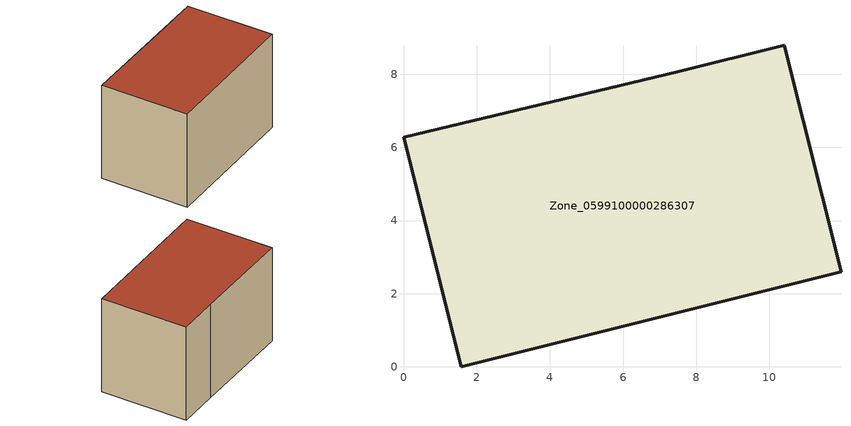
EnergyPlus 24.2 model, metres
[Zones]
Zone_0599100000286307
 floor ground (C_G): 0,6.27 7.49,8.06 10.4,8.79 11.95,2.6 1.57,0 z0
 wall outside (C_F): 1.57,0 11.95,2.6 10.4,8.79 7.49,8.06 0,6.27 1.57,0 z0:7.26
 roof outside (C_R): 7.49,8.06 0,6.27 1.57,0 11.95,2.6 10.4,8.79 z7.26
[BUILDING]
Pand.0599100000286307: North Axis=0; Terrain=City; Loads Convergence Tolerance Value=0.04; Temperature Convergence Tolerance Value=0.4; Solar Distribution=FullExterior; Maximum Number of Warmup Days=25; Minimum Number of Warmup Days=1
[Site:Location]
Rotterdam.The.Hague.AP_ZH_NLD Design_Conditions: Latitude=51.96; Longitude=4.45; Time Zone=1; Elevation=-4.5
[SITE:GROUNDTEMPERATURE:BUILDINGSURFACE]
18, 18, 18, 18, 18, 18, 18, 18, 18, 18, 18, 18
[MATERIAL] Thermal Absorptance=0.9; Solar Absorptance=0.7; Visible Absorptance=0.7
Name | Roughness | Thickness | Conductivity | Density | Specific Heat
G.TC.1965-1974 | MediumSmooth | 0.15 | 0.882353 | 540 | 1210
F.TC.1965-1974 | Rough | 0.3 | 0.697674 | 1920 | 840
R.TC.1965-1974 | MediumRough | 0.2 | 0.232558 | 1500 | 1000
[CONSTRUCTION]
C_G: G.TC.1965-1974
C_F: F.TC.1965-1974
C_R: R.TC.1965-1974
[ZONE]
Zone_0599100000286307: Type=1; Multiplier=1; Ceiling Height=Autocalculate; Volume=Autocalculate; Floor Area=autocalculate; Part of Total Floor Area=Yes
[ZONEINFILTRATION:DESIGNFLOWRATE]
Infil_Zone_0599100000286307: Zone or ZoneList or Space or SpaceList=Zone_0599100000286307; Schedule=AlwaysOn; Design Flow Rate Calculation Method=Flow/Area; Flow Rate per Floor Area=0.003; Constant Term Coefficient=1; Temperature Term Coefficient=0; Velocity Term Coefficient=0; Velocity Squared Term Coefficient=0
[HVACTEMPLATE:ZONE:IDEALLOADSAIRSYSTEM]
Zone_0599100000286307: Maximum Heating Supply Air Temperature=50; Minimum Cooling Supply Air Temperature=13; Maximum Heating Supply Air Humidity Ratio=0.0156; Minimum Cooling Supply Air Humidity Ratio=0.0077; Heating Limit=NoLimit; Cooling Limit=NoLimit; Dehumidification Control Type=ConstantSensibleHeatRatio; Cooling Sensible Heat Ratio=0.7; Dehumidification Setpoint=60; Humidification Control Type=None; Humidification Setpoint=30; Outdoor Air Method=None; Outdoor Air Flow Rate per Person=0.00944; Outdoor Air Flow Rate per Zone Floor Area=0; Outdoor Air Flow Rate per Zone=0; Demand Controlled Ventilation Type=None; Outdoor Air Economizer Type=NoEconomizer; Heat Recovery Type=None; Sensible Heat Recovery Effectiveness=0.7; Latent Heat Recovery Effectiveness=0.65
[ZONECONTROL:THERMOSTAT]
ThermostatControl_Zone_0599100000286307: Zone or ZoneList=Zone_0599100000286307; Control Type Schedule=DualSetpointControlType; Control 1=Thermostat_Zone_0599100000286307; Temperature Difference Between Cutout And Setpoint=0
[THERMOSTATSETPOINT:DUALSETPOINT]
Thermostat_Zone_0599100000286307: Heating Setpoint Temperature Schedule=HeatingSetpoint_Zone_0599100000286307; Cooling Setpoint Temperature Schedule=CoolingSetpoint_Zone_0599100000286307
[SCHEDULE:COMPACT]
HeatingSetpoint_Zone_0599100000286307: Through: 12/31, For: AllDays, Until: 24:00, 21
CoolingSetpoint_Zone_0599100000286307: Through: 12/31, For: AllDays, Until: 24:00, 24
DualSetpointControlType: Through: 12/31, For: AllDays, Until: 24:00, 4
AlwaysOn: Through: 12/31, For: AllDays, Until: 24:00, 1
